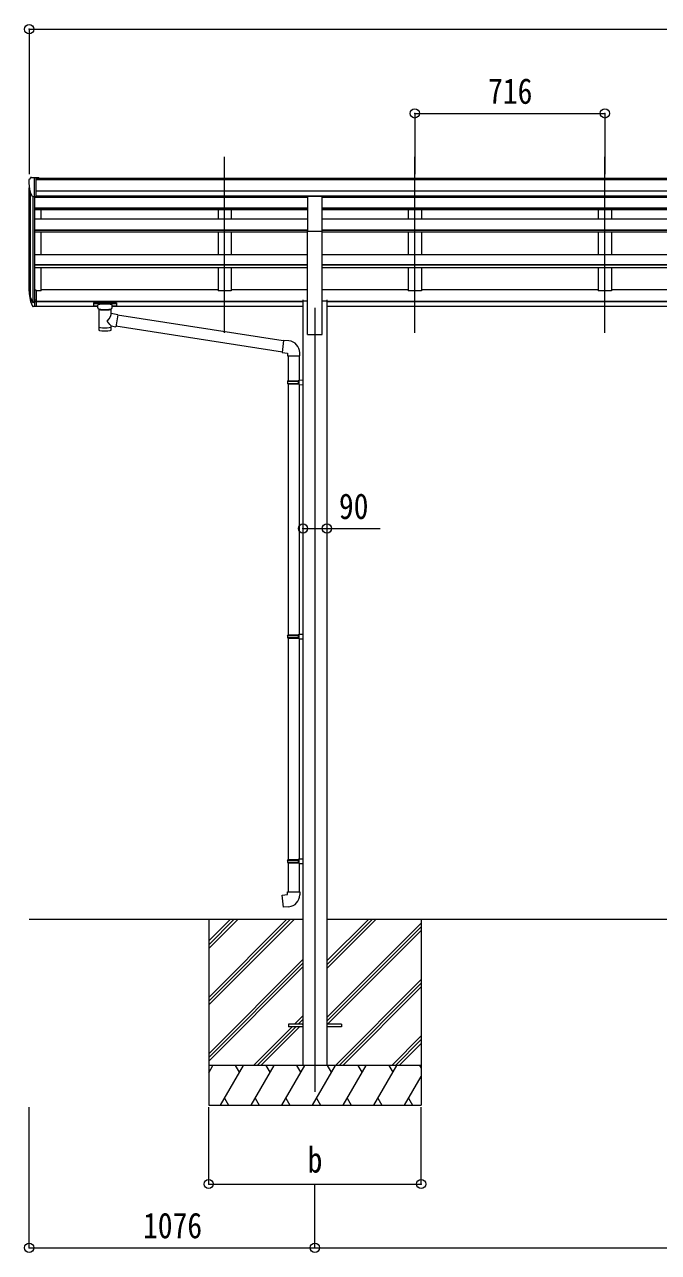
# Model space of a CAD drawing. Units: millimetres at full size. Extents: x -9783 to 33612, y -6828 to 13322.
# Drawn here: x 14999 to 17386, y -3952 to 668 of the extents above; entities that cross this region are included whole.
import ezdxf
from ezdxf.enums import TextEntityAlignment as Align

# ---------------------------------------------------------------- set-up
doc = ezdxf.new("R2010")
doc.units = ezdxf.units.MM
doc.header["$LTSCALE"] = 35
doc.header["$PDMODE"] = 32
doc.header["$PDSIZE"] = 35
for name, color, linetype, lineweight in [('0-0_0', 7, 'Continuous', 9), ('0-1_本体', 4, 'Continuous', 9), ('0-2_部品', 7, 'Continuous', 9), ('0-8_PARTS2', 2, 'Continuous', 9), ('0-A_寸法', 6, 'Continuous', 9)]:
    doc.layers.add(name, color=color, linetype=linetype, lineweight=lineweight)
doc.styles.add('ＭＳ ゴシック', font='')
doc.styles.get('ＭＳ ゴシック').set_extended_font_data('MS Gothic')

msp = doc.modelspace()

# ---------------------------------------------------------------- linework, layer by layer
at = {"layer": '0-0_0'}
for p, q in [((15016.96, -2698.21), (16047.76, -2698.21)), ((15692.96, -2698.21), (15692.96, -3398.21)), ((15692.96, -2992.38), (15987.14, -2698.21)), ((15692.96, -3006.52), (16001.28, -2698.21)), ((15692.96, -3020.67), (16015.42, -2698.21)), ((15692.96, -2808.54), (15803.29, -2698.21)), ((15692.96, -2794.39), (15789.15, -2698.21)), ((15692.96, -2780.25), (15775.01, -2698.21)), ((16138.16, -2698.21), (18947.76, -2698.21)), ((16138.16, -2883.84), (16323.79, -2698.21)), ((16138.16, -2869.69), (16309.65, -2698.21)), ((16138.16, -2855.55), (16295.51, -2698.21)), ((16138.16, -3067.68), (16492.96, -2712.89)), ((16492.96, -2698.21), (16492.96, -3398.21)), ((16138.16, -3081.82), (16492.96, -2727.03)), ((16140.42, -3093.71), (16492.96, -2741.17)), ((15692.96, -3204.51), (16047.76, -2849.72)), ((15692.96, -3218.66), (16047.76, -2863.86)), ((15692.96, -3232.8), (16047.76, -2878)), ((16169.77, -3248.21), (16492.96, -2925.02)), ((16183.91, -3248.21), (16492.96, -2939.16)), ((16198.05, -3248.21), (16492.96, -2953.3)), ((16015.9, -3093.71), (16047.76, -3061.85)), ((16030.04, -3093.71), (16047.76, -3075.99)), ((16044.18, -3093.71), (16047.76, -3090.13)), ((15861.4, -3248.21), (16006.9, -3102.71)), ((15875.54, -3248.21), (16021.04, -3102.71)), ((15889.68, -3248.21), (16035.18, -3102.71)), ((16381.9, -3248.21), (16492.96, -3137.15)), ((16396.04, -3248.21), (16492.96, -3151.29)), ((16410.18, -3248.21), (16492.96, -3165.43)), ((16492.96, -3248.21), (15692.96, -3248.21)), ((15692.96, -3275.71), (15708.84, -3248.21)), ((15737.7, -3398.21), (15824.31, -3248.21)), ((15809.31, -3274.19), (15794.31, -3248.2)), ((15853.17, -3398.2), (15939.78, -3248.21)), ((15924.78, -3274.19), (15909.77, -3248.21)), ((15968.64, -3398.21), (16055.25, -3248.21)), ((16040.25, -3274.19), (16025.25, -3248.21)), ((16084.11, -3398.21), (16170.72, -3248.21)), ((16155.72, -3274.19), (16140.72, -3248.2)), ((16199.58, -3398.21), (16286.19, -3248.21)), ((16271.19, -3274.19), (16256.19, -3248.21)), ((16315.05, -3398.21), (16401.66, -3248.21)), ((16371.66, -3248.21), (16386.66, -3274.19)), ((16487.13, -3248.21), (16492.96, -3258.31)), ((16430.52, -3398.21), (16492.96, -3290.07)), ((15752.7, -3372.23), (15767.7, -3398.21)), ((15868.17, -3372.23), (15883.17, -3398.2)), ((15983.64, -3372.22), (15998.64, -3398.21)), ((16099.11, -3372.23), (16114.11, -3398.21)), ((16214.58, -3372.23), (16229.58, -3398.21)), ((16330.05, -3372.23), (16345.05, -3398.21)), ((16445.52, -3372.23), (16460.52, -3398.21)), ((15692.96, -3398.21), (16492.96, -3398.21))]:
    msp.add_line(p, q, dxfattribs=at)
at = {"layer": '0-1_本体'}
for p, q in [((15016.96, -335.39), (15016.96, 53.59)), ((15043.46, 90.34), (20042.46, 90.34)), ((15043.46, 85), (20042.46, 85)), ((15021.24, 34.79), (15021.24, -357.96)), ((15030.96, 19.44), (15030.96, -375.97)), ((15036.96, 18.96), (15036.96, -331.53)), ((15036.96, 18.42), (16065.46, 18.42)), ((15043.46, 41.46), (20042.46, 41.46)), ((15043.46, 23.8), (20042.46, 23.8)), ((15043.46, 21.42), (16065.46, 21.42)), ((15061.96, 18.42), (15061.96, 21.42)), ((15727.96, 21.34), (15727.96, 19.04)), ((15777.96, 21.34), (15777.96, 19.04)), ((16120.46, 21.42), (18965.46, 21.42)), ((16120.46, 18.42), (18965.46, 18.42)), ((16443.96, 21.34), (16443.96, 19.04)), ((16493.96, 21.34), (16493.96, 19.04)), ((17159.96, 21.34), (17159.96, 18.51)), ((17209.96, 21.34), (17209.96, 18.51)), ((16065.46, -23.73), (15036.96, -23.73)), ((16065.46, -25.13), (15036.96, -25.13)), ((16065.46, -28.91), (15036.96, -28.91)), ((15061.96, -64.97), (15061.96, -28.91)), ((15727.96, -28.91), (15727.96, -64.97)), ((15777.96, -28.91), (15777.96, -64.97)), ((18965.46, -23.73), (16120.46, -23.73)), ((18965.46, -25.13), (16120.46, -25.13)), ((18965.46, -28.91), (16120.46, -28.91)), ((16443.96, -28.91), (16443.96, -64.97)), ((16493.96, -28.91), (16493.96, -64.97)), ((17159.96, -28.91), (17159.96, -64.97)), ((17209.96, -28.91), (17209.96, -64.97)), ((16065.46, -64.97), (15036.96, -64.97)), ((18965.46, -64.97), (16120.46, -64.97)), ((16065.46, -105.71), (15036.96, -105.71)), ((16065.46, -107.19), (15036.96, -107.19)), ((16065.46, -113.99), (15036.96, -113.99)), ((15061.96, -197.34), (15061.96, -113.99)), ((15727.96, -113.99), (15727.96, -197.04)), ((15777.96, -113.99), (15777.96, -197.04)), ((16065.46, -498.23), (16065.46, -109.99)), ((18965.46, -105.71), (16120.46, -105.71)), ((18965.46, -107.19), (16120.46, -107.19)), ((16120.46, -498.23), (16120.46, -109.99)), ((18965.46, -113.99), (16120.46, -113.99)), ((16443.96, -113.99), (16443.96, -197.04)), ((16493.96, -113.99), (16493.96, -197.04)), ((17159.96, -113.99), (17159.96, -197.04)), ((17209.96, -113.99), (17209.96, -197.04)), ((15036.96, -197.34), (16065.46, -197.34)), ((16120.46, -197.34), (18965.46, -197.34)), ((16065.46, -236.55), (15036.96, -236.55)), ((16065.46, -238.03), (15036.96, -238.03)), ((16065.46, -247.69), (15036.96, -247.69)), ((15061.96, -333.76), (15061.96, -247.69)), ((15727.96, -247.51), (15727.96, -333.76)), ((15777.96, -247.51), (15777.96, -333.76)), ((18965.46, -236.55), (16120.46, -236.55)), ((18965.46, -238.03), (16120.46, -238.03)), ((18965.46, -247.69), (16120.46, -247.69)), ((16443.96, -247.51), (16443.96, -333.76)), ((16493.96, -247.51), (16493.96, -333.76)), ((17159.96, -247.51), (17159.96, -333.76)), ((17209.96, -247.51), (17209.96, -333.76)), ((15061.96, -333.74), (15043.46, -333.74)), ((15061.96, -328.94), (15727.96, -328.94)), ((15777.96, -333.74), (15727.96, -333.74)), ((15777.96, -328.94), (16065.46, -328.94)), ((16047.96, -368.21), (16047.96, -3248.21)), ((16120.46, -328.94), (16443.96, -328.94)), ((16137.96, -368.21), (16137.96, -3248.21)), ((16493.96, -333.74), (16443.96, -333.74)), ((16493.96, -328.94), (17159.96, -328.94)), ((17209.96, -333.74), (17159.96, -333.74)), ((17209.96, -328.94), (17875.96, -328.94)), ((15043.46, -373.24), (16047.76, -373.24)), ((15043.46, -374.62), (16047.76, -374.62)), ((15043.46, -391.8), (15274.96, -391.8)), ((15328.96, -391.8), (16047.76, -391.8)), ((16047.76, -371.84), (16065.46, -371.84)), ((16120.46, -371.84), (16138.16, -371.84)), ((16138.16, -373.24), (18947.76, -373.24)), ((16138.16, -374.62), (18947.76, -374.62)), ((16138.16, -391.8), (18947.76, -391.8)), ((16065.46, -498.23), (16120.46, -498.23))]:
    msp.add_line(p, q, dxfattribs=at)
at = {"layer": '0-2_部品'}
for p, q in [((15015.16, 82.58), (15015.16, 81.95)), ((15022.07, 91.38), (15018, 85.57)), ((15025.16, 91.95), (15022.83, 91.81)), ((15025.16, 91.95), (15043.66, 91.95)), ((15037.16, 18.96), (15037.16, 91.95)), ((15043.66, 91.95), (15053.66, 91.86)), ((15043.66, 19.96), (15043.66, 91.95)), ((15053.66, 90.34), (15053.66, 91.86)), ((15029.53, 20.78), (15020.26, 36.84)), ((15037.16, 18.96), (15031.95, 19.28)), ((15043.66, 19.96), (15037.16, 19.96)), ((16065.66, 21.71), (16120.66, 21.71)), ((16065.66, -109.99), (16065.66, 21.71)), ((16120.66, -109.99), (16120.66, 21.71)), ((16065.66, -109.99), (16120.66, -109.99)), ((15019.55, -357.57), (15029.71, -376.74)), ((15030.73, -375.49), (15020.97, -357.08)), ((15037.16, -331.53), (15037.16, -393.41)), ((15043.66, -331.53), (15037.16, -331.53)), ((15043.66, -331.53), (15043.66, -392.59)), ((15022.14, -374.42), (15029.71, -391.91)), ((15037.16, -376.24), (15032.02, -376.24)), ((15037.16, -378.24), (15032.31, -378.24)), ((15037.16, -393.41), (15032.31, -393.41)), ((15043.66, -369.84), (15037.16, -369.84)), ((15043.66, -375.24), (15037.16, -375.24)), ((15043.66, -392.59), (15037.16, -392.59)), ((15258.66, -379.69), (15258.66, -390.44)), ((15258.66, -379.88), (15258.66, -381.42)), ((15260.66, -379.02), (15343.66, -379.02)), ((15260.66, -381.2), (15343.66, -381.2)), ((15260.66, -391.11), (15275.16, -391.11)), ((15275.16, -397.92), (15275.16, -387.64)), ((15279.26, -402.42), (15279.24, -482.71)), ((15325.06, -419.99), (15325.06, -402.41)), ((15329.16, -397.92), (15329.16, -387.64)), ((15329.16, -391.11), (15343.66, -391.11)), ((15345.66, -379.69), (15345.66, -390.44)), ((15350.28, -423.9), (15325.06, -419.98)), ((15350.28, -423.9), (15343.26, -469.16)), ((15973.87, -522.7), (15349.97, -425.91)), ((15325.08, -482.71), (15325.06, -466.08)), ((15325.06, -466.33), (15343.26, -469.16)), ((15970.2, -564.64), (15343.53, -467.42)), ((15994.88, -522.52), (15974.04, -520.69)), ((15989.96, -578.26), (16035.96, -578.26)), ((15991.96, -578.26), (15991.96, -672.26)), ((16033.96, -578.26), (16033.96, -669.7)), ((16035.96, -578.26), (16035.96, -567.35)), ((15989.96, -674.26), (15990.96, -672.26)), ((15989.96, -674.26), (16033.96, -674.26)), ((15989.96, -674.26), (15989.96, -682.26)), ((15989.96, -682.26), (16033.96, -682.26)), ((15989.96, -682.26), (15990.96, -684.26)), ((15990.96, -672.26), (16033.96, -672.26)), ((15990.96, -684.26), (16033.96, -684.26)), ((15991.96, -684.26), (15991.96, -1628.45)), ((16029.48, -674.26), (16029.05, -672.26)), ((16031.96, -669.76), (16047.96, -669.29)), ((16031.96, -671.76), (16031.96, -669.76)), ((16031.96, -671.76), (16033.96, -671.76)), ((16031.96, -686.76), (16031.96, -684.76)), ((16031.96, -686.76), (16047.96, -687.23)), ((16033.96, -686.82), (16033.96, -1625.89)), ((16047.96, -669.29), (16047.96, -687.23)), ((15989.96, -1630.45), (15990.96, -1628.45)), ((15989.96, -1630.45), (16033.96, -1630.45)), ((15989.96, -1630.45), (15989.96, -1638.45)), ((15989.96, -1638.45), (16033.96, -1638.45)), ((15989.96, -1638.45), (15990.96, -1640.45)), ((15990.96, -1628.45), (16033.96, -1628.45)), ((15990.96, -1640.45), (16033.96, -1640.45)), ((15991.96, -1640.45), (15991.96, -2473.61)), ((16029.48, -1630.45), (16029.05, -1628.45)), ((16031.96, -1625.95), (16047.96, -1625.48)), ((16031.96, -1627.95), (16031.96, -1625.95)), ((16031.96, -1627.95), (16033.96, -1627.95)), ((16031.96, -1642.95), (16031.96, -1640.95)), ((16031.96, -1642.95), (16047.96, -1643.42)), ((16033.96, -1643.01), (16033.96, -2471.05)), ((16047.96, -1625.48), (16047.96, -1643.42)), ((15989.96, -2475.61), (15990.96, -2473.61)), ((15989.96, -2475.61), (16033.96, -2475.61)), ((15989.96, -2475.61), (15989.96, -2483.61)), ((15989.96, -2483.61), (16033.96, -2483.61)), ((15989.96, -2483.61), (15990.96, -2485.61)), ((15990.96, -2473.61), (16033.96, -2473.61)), ((15990.96, -2485.61), (16033.96, -2485.61)), ((15991.96, -2485.61), (15991.96, -2595.61)), ((16029.48, -2475.61), (16029.05, -2473.61)), ((16031.96, -2471.11), (16047.96, -2470.64)), ((16031.96, -2473.11), (16031.96, -2471.11)), ((16031.96, -2473.11), (16033.96, -2473.11)), ((16031.96, -2488.11), (16031.96, -2486.11)), ((16031.96, -2488.11), (16047.96, -2488.58)), ((16033.96, -2488.17), (16033.96, -2595.61)), ((16047.96, -2470.64), (16047.96, -2488.58)), ((15989.96, -2595.61), (16035.96, -2595.61)), ((15989.96, -2605.61), (15989.96, -2595.61)), ((16035.96, -2595.61), (16035.96, -2606.53))]:
    msp.add_line(p, q, dxfattribs=at)
at = {"layer": '0-2_部品', "color": 4}
for p, q in [((15993.16, -3093.71), (15993.16, -3102.71)), ((16047.96, -3093.71), (15993.16, -3093.71)), ((16192.76, -3093.71), (16137.96, -3093.71)), ((16047.96, -3102.71), (15993.16, -3102.71))]:
    msp.add_line(p, q, dxfattribs=at)
at = {"layer": '0-2_部品'}
for points in [[(15258.66, -379.69), (15258.7, -379.49), (15258.78, -379.35), (15258.88, -379.26), (15258.98, -379.2), (15259.1, -379.15), (15259.39, -379.09), (15259.88, -379.04), (15260.42, -379.02), (15260.66, -379.02)], [(15258.66, -390.44), (15258.7, -390.64), (15258.78, -390.78), (15258.88, -390.87), (15258.98, -390.93), (15259.1, -390.98), (15259.39, -391.04), (15259.88, -391.09), (15260.42, -391.11), (15260.66, -391.11)], [(15275.2, -397.86), (15275.17, -398.22), (15275.42, -399.17), (15275.94, -400.06), (15276.74, -400.9), (15277.86, -401.69), (15279.26, -402.42)], [(15325.06, -402.41), (15325.29, -402.31), (15326.65, -401.58), (15327.76, -400.73), (15328.52, -399.86), (15328.98, -398.96), (15329.15, -398.08)], [(15343.66, -379.02), (15344.01, -379.03), (15344.54, -379.05), (15344.99, -379.1), (15345.29, -379.18), (15345.46, -379.28), (15345.58, -379.42), (15345.65, -379.6), (15345.66, -379.69)], [(15343.66, -391.11), (15344.01, -391.1), (15344.54, -391.08), (15344.99, -391.03), (15345.29, -390.95), (15345.46, -390.85), (15345.58, -390.71), (15345.65, -390.53), (15345.66, -390.44)], [(15974.04, -520.69), (15970.03, -566.52), (15989.96, -568.26), (15989.96, -578.26)], [(16029.48, -674.26), (16029.48, -682.26), (16029.05, -684.26)], [(16031.96, -684.76), (16033.96, -684.76), (16033.96, -671.76)], [(16029.48, -1630.45), (16029.48, -1638.45), (16029.05, -1640.45)], [(16031.96, -1640.95), (16033.96, -1640.95), (16033.96, -1627.95)], [(16029.48, -2475.61), (16029.48, -2483.61), (16029.05, -2485.61)], [(16031.96, -2486.11), (16033.96, -2486.11), (16033.96, -2473.11)], [(15994.88, -2651.36), (15974.04, -2653.18), (15970.03, -2607.35), (15989.96, -2605.61)]]:
    msp.add_lwpolyline(points, dxfattribs=at)
at = {"layer": '0-2_部品', "color": 4}
msp.add_lwpolyline([(16192.76, -3093.71), (16192.76, -3102.71), (16137.96, -3102.71)], dxfattribs=at)
at = {"layer": '0-2_部品'}
for centre, radius, start, end in [((15018.16, 82.58), 3, 93, 180), ((15217.16, 81.95), 202, 180, 192.90261), ((15022.89, 90.81), 1, 93.5, 145), ((15032.13, 22.28), 3, 210, 266.5), ((15105.82, -335.4), 89.07, 174.49576, 194.41188), ((15105.11, -331.12), 88.05, 177.22392, 197.21071), ((15150.38, -338.35), 133.22, 183.27987, 195.71302), ((15032.31, -375.24), 3, 210, 270), ((15032.31, -390.41), 3, 210, 270), ((15032.02, -374.74), 1.5, 210, 270), ((15990.96, -567.35), 45, 0, 85), ((15990.96, -2606.53), 45, 275, 0)]:
    msp.add_arc(centre, radius, start, end, dxfattribs=at)
for centre, major_axis, ratio, start_param, end_param in [((15260.66, -381.42), (2, 0), 0.109601, 1.5707963, 3.1415927), ((15302.16, -387.64), (27, 0), 0.122176, 6.2831853, 9.424778), ((15302.17, -402.87), (-22.91, 0.42), 0.072511, 0.0008029, 1.5715993), ((15302.17, -404.49), (-22.91, 0.42), 0.072511, 0.0008029, 1.5715993), ((15302.15, -402.87), (22.92, 0.42), 0.07247, 4.71158, 6.2823764), ((15302.15, -404.49), (22.92, 0.42), 0.07247, 4.71158, 6.2823764), ((15313.16, -397.92), (16, 0), 0.361356, 6.2636979, 6.2831853), ((15343.66, -381.42), (2, 0), 0.109601, 0, 1.5707963), ((15302.16, -446.53), (-22.81, -26.62), 0.234429, 1.6855472, 3.1268519), ((15304.71, -443.89), (20.32, -22.25), 0.045535, 0.0389954, 1.3075346), ((15302.16, -482.71), (22.92, 0), 0.101955, 3.1415499, 6.2833984), ((15302.16, -470.27), (22.91, 0), 0.122865, 3.1415927, 6.2831853)]:
    msp.add_ellipse(centre, major_axis=major_axis, ratio=ratio, start_param=start_param, end_param=end_param, dxfattribs=at)
at = {"layer": '0-8_PARTS2'}
for p, q in [((15752.96, -492), (15752.96, 170.52)), ((16468.96, -492), (16468.96, 170.52)), ((17184.96, -492), (17184.96, 170.52)), ((16092.96, -398.21), (16092.96, -3348.21))]:
    msp.add_line(p, q, dxfattribs=at)
at = {"layer": '0-A_寸法'}
for p, q in [((15016.96, 650.15), (15016.96, 104.53)), ((15016.96, 650.15), (20068.96, 650.15)), ((16468.96, 333.53), (16468.96, 104.53)), ((16468.96, 333.53), (17184.96, 333.53)), ((17184.96, 333.53), (17184.96, 104.53)), ((16047.96, -1228.39), (16137.96, -1228.39)), ((16137.96, -1228.39), (16337.96, -1228.39)), ((15016.96, -3934.57), (15016.96, -3405.62)), ((15692.96, -3694.59), (15692.96, -3405.62)), ((16492.96, -3694.59), (16492.96, -3405.62)), ((15692.96, -3694.59), (16492.96, -3694.59)), ((16092.96, -3934.57), (16092.96, -3694.59)), ((15016.96, -3934.57), (16092.96, -3934.57)), ((16092.96, -3934.57), (18992.96, -3934.57))]:
    msp.add_line(p, q, dxfattribs=at)
for p in [(15016.96, 650.15), (16468.96, 333.53), (17184.96, 333.53), (16047.96, -1228.39), (16137.96, -1228.39), (15692.96, -3694.59), (16492.96, -3694.59), (15016.96, -3934.57), (16092.96, -3934.57)]:
    msp.add_point(p, dxfattribs=at)

# ---------------------------------------------------------------- texts
at = {"layer": '0-A_寸法', "color": 7, "style": 'ＭＳ ゴシック', "width": 0.85}
for s, p in [('716', (16744.93, 340.53)), ('90', (16183.27, -1221.39)), ('b', (16065.61, -3680.22)), ('1076', (15445.58, -3927.57))]:
    msp.add_text(s, height=96.22, dxfattribs=at).set_placement(p, align=Align.BOTTOM_LEFT)

doc.saveas('drawing.dxf')
